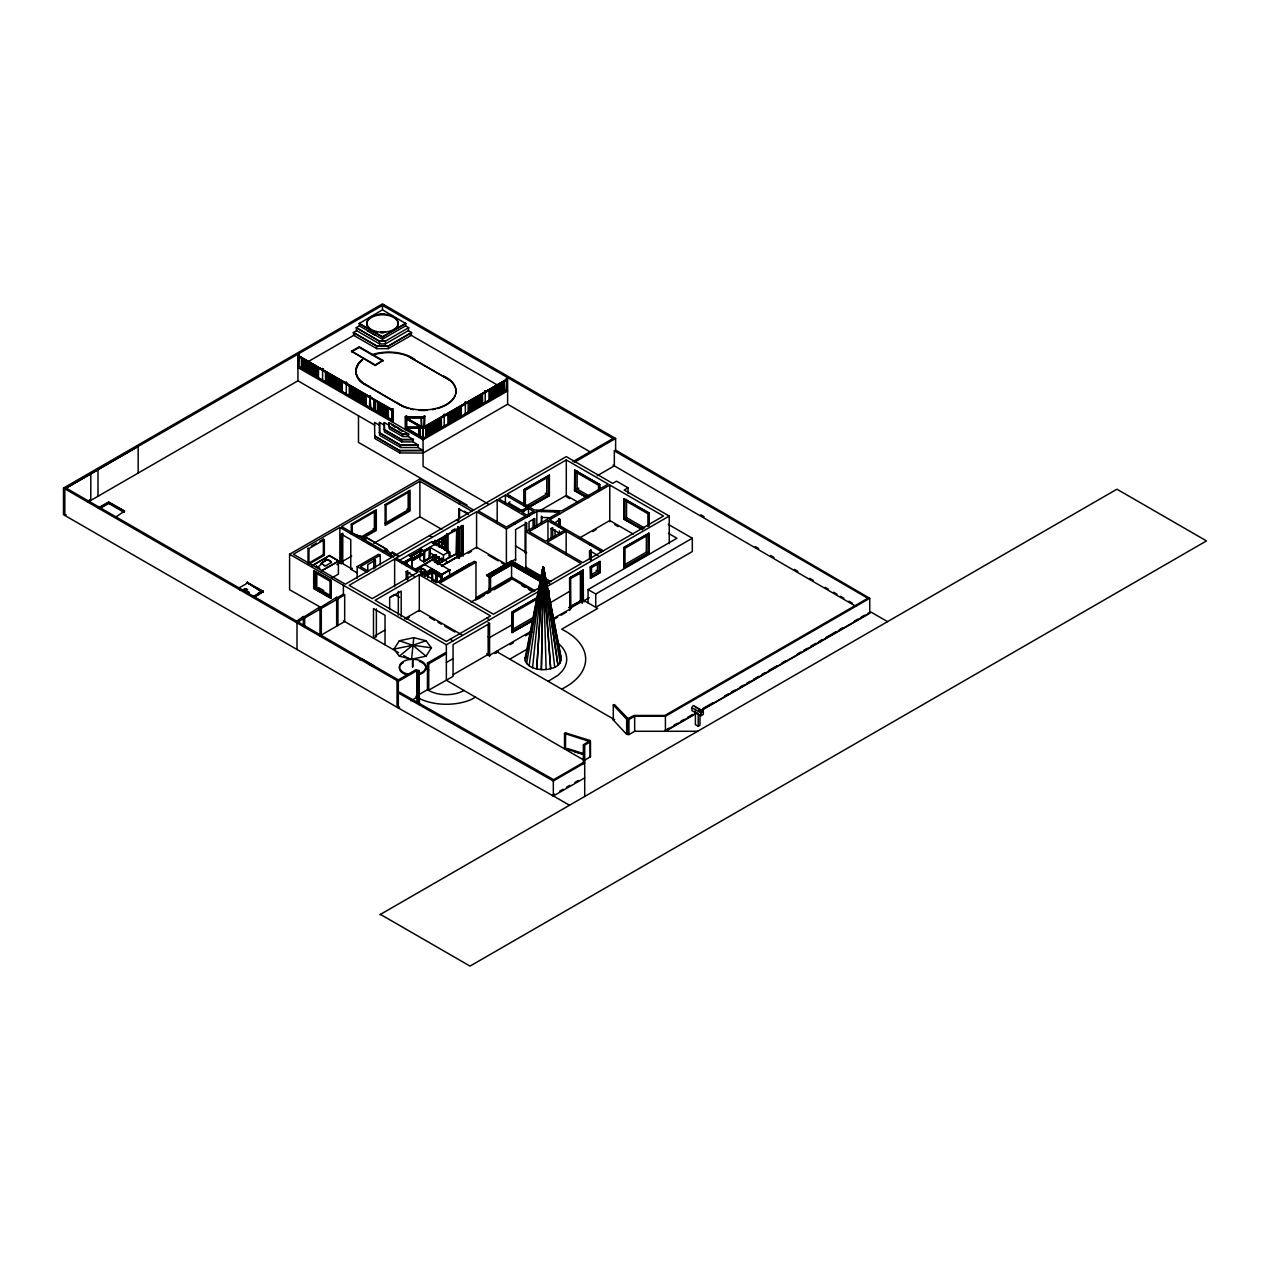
<?xml version="1.0" encoding="UTF-8"?>
<svg xmlns="http://www.w3.org/2000/svg" width="1270" height="1270" viewBox="0 0 1270 1270"><rect width="100%" height="100%" fill="white"/><g stroke="black" fill="none" stroke-linecap="round" stroke-linejoin="round"><path stroke-width="1.5" d="M392.097 424.466L395.446 427.403M389.207 422.815L389.207 428.752L402.653 436.515L408.416 436.515L408.416 433.895M419.386 704.548L419.021 670.528L417.195 670.449L417.576 702.707L417.195 670.449L415.893 669.734L398.32 679.879L66.103 488.077L138.16 446.421L138.16 473.059M699.945 710.835L699.945 709.898M701.707 710.914L701.865 711.93M702.024 712.025L701.865 711.01L702.675 711.47M700.58 710.644L697.865 708.708M554.704 667.322L543.147 567.071L541.369 669.623C549.005 670.052 562.038 667.385 561.197 657.511L543.465 567.15L561.324 660.241M542.877 574.85L543.147 567.071L539.686 586.661M543.084 570.96L543.227 567.071L544.592 576.802M691.959 707.961L691.991 707.581A1.762 1.016 -60 0 1 694.388 706.025L703.31 711.184L703.31 714.375L700.913 715.772L691.959 710.613L691.959 707.787L700.913 712.946L700.913 715.772M700.913 712.946L700.913 712.724A1.762 1.016 -60 0 1 703.31 711.184M546.116 669.544L543.306 567.388L550.656 668.75L543.02 567.341L536.75 668.988L541.369 669.623L543.496 567.261L560.229 662.908M529.114 665.797L543.02 567.341L536.75 668.988C531.495 667.782 524.589 664.448 525.129 658.098L542.957 567.182L525.256 660.844M411.575 659.273L413.798 637.651L426.037 640.763L431.403 647.811L426.037 656.161L411.575 659.273L399.351 656.161L393.97 649.113L399.351 640.763L413.798 637.651M542.385 574.945L543.084 567.087L541.195 580.771M542.449 574.929L543.147 567.071L541.242 580.755M541.48 511.556L541.591 510.222M541.48 523.367L541.591 516.144L541.528 522.716M555.038 511.985L555.165 510.651M532.559 667.687L543.084 567.372M411.845 556.133L413.607 554.974M417.37 552.799C412.845 556.339 421.322 550.053 418.195 552.498M419.465 551.974L420.926 550.656M396.335 555.577L392.684 553.021M324.501 565.769L321.326 562.928M331.438 562.181C331.47 563.658 330.93 560.165 328.216 559.911M538.369 594.471L539.067 590.534M526.621 663.464L542.989 567.309M244.126 589.121L246.142 590.502M245.554 592.264L247.031 591.264L249.349 592.487M416.703 569.595L416.211 569.024M420.989 573.754C432.975 571.548 418.068 564.213 415.734 571.056M412.909 645.255L431.403 647.811M412.496 666.861L412.528 658.955M412.067 558.879L412.147 557.816L403.082 563.039M424.64 551.609L429.879 547.799L423.751 551.101L424.64 551.609L423.958 561.578L429.673 558.038L429.673 547.688M424.402 574.77L427.657 572.103L427.466 574.119L424.196 575.675M427.657 577.691L427.657 571.881L428.546 572.389L432.356 569.404L432.435 579.818L434.197 580.834M427.371 573.056L428.546 574.739L432.117 571.881L435.943 574.627L436.42 582.438L436.42 571.992M321.119 563.642L326.422 559.991L321.453 563.054M525.129 658.098L526.225 655.431M368.681 386.223A32.972 19.034 0 0 1 362.585 359.521C353.965 364.95 353.965 377.841 362.601 383.222L402.971 406.527A32.956 19.018 0 0 0 408.464 408.511M356.076 369.157L358.299 364.363L362.601 359.537M414.957 558.705L412.94 558.371L412.21 559.625M413.766 559.546L415.147 557.165L416.687 558.054L415.211 557.054L413.21 560.07L411.972 559.34L421.64 553.26L421.64 555.101L411.543 560.927M415.861 556.736L414.433 559.102L415.925 556.641M421.719 554.99L420.243 554.149L418.243 557.149L416.528 556.292L415.099 558.784L416.639 556.228M411.972 559.34L413.925 559.641L415.258 557.212M413.052 558.308L412.48 560.483L413.814 558.054L415.369 558.816M412.21 560.451L413.766 557.895M412.94 560.038L414.496 557.466L416.084 558.403L417.973 555.466L419.576 556.387M415.147 558.689L416.528 556.292M415.814 558.371L417.37 555.815L418.973 556.736L420.291 554.307M416.639 557.895L418.084 555.403L419.687 556.323L421.719 553.514L420.243 555.815M417.37 557.482L418.814 554.974M418.862 555.133L417.528 557.562L415.814 556.704M418.084 557.054L419.529 554.561L421.132 555.482L420.862 553.799M419.529 556.228L420.973 553.736M420.973 555.403L421.561 554.26M439.341 546.656L439.341 542.861L436.229 544.862M441.754 544.608L442.325 541.147L438.769 542.877C440.42 532.686 435.642 552.815 441.754 544.608L442.325 548.037L436.547 544.878M441.754 548.037C439.547 541.814 452.199 540.369 438.912 546.402M442.325 541.147L441.754 538.147L441.754 544.941M439.071 559.927L442.325 558.705L442.055 561.642M410.67 556.832L411.909 556.117M244.507 588.74L244.269 589.915L246.19 590.391M247.634 589.725L244.808 588.756M246.316 591.709L246.142 592.55M418.767 569.166L415.068 569.722M425.593 571.087L420.465 573.786M584.152 754.586L564.531 748.475L564.531 733.457L565.531 732.869L590.153 740.537L583.343 744.776L583.343 763.746M428.546 572.389L427.657 573.992M455.009 572.818L450.739 575.278M317.976 567.182L321.596 563.88M323.263 562.023L326.311 559.038L331.232 561.88M257.873 593.63L258.477 593.185M399.351 656.161L412.528 645.319L426.037 640.763M301.45 357.997L301.371 367.633M302.625 368.459L302.625 358.775L302.911 368.522M305.514 360.315L305.546 370.014M306.578 361.045L306.657 370.808L306.848 361.029M307.911 361.759L308.007 371.554L308.15 361.902M310.753 363.236L310.642 372.872M303.943 369.157L304.244 359.426M311.817 373.809L311.896 363.998L312.055 373.761M313.325 364.919L313.325 374.396M314.468 375.126L314.5 365.442L314.627 375.142M315.928 366.427L315.801 376.063L315.928 366.284M309.15 372.158L309.451 362.553M317.262 376.777L317.103 367.014L317.103 376.618M318.262 377.428L318.405 367.697L318.405 377.571M326.612 372.539L326.834 382.381M329.438 374.063L329.279 383.683M331.74 375.444L331.93 385.35L332.026 375.539M325.596 381.619L325.517 371.729M333.28 376.333L333.2 386.08L333.248 376.349M336.963 378.365L337.153 388.16M338.376 379.127L338.201 388.858M340.995 390.477L340.725 380.746M334.296 386.683L334.439 376.825L334.566 386.794M342.043 391.255L342.122 381.317L342.281 391.112M335.851 387.541L335.677 377.65L335.772 387.366M339.423 389.636L339.741 379.905L339.709 389.636M349.266 385.477L349.266 395.319M350.329 386.239L350.631 395.97L350.599 386.223M354.251 388.429L354.298 398.288L354.346 388.429M355.584 398.828L355.727 389.287L355.489 399.018M356.743 390.017L356.981 399.605M359.537 391.493L359.569 401.098M352.869 397.399L353.06 387.715L353.171 397.399M360.664 392.398L360.585 401.955M363.125 393.748L363.141 403.304M363.315 393.89L363.379 403.431M364.633 395.034L364.712 404.114L364.585 395.018M357.997 400.367L358.14 390.715L358.315 400.415M361.839 402.574L361.982 392.874L362.109 402.558M365.665 404.844L365.665 395.24L365.871 404.94M374.301 409.607L374.11 399.939L374.301 409.702M377.92 411.797L378 402.161L378.142 411.829M379.159 402.923L379.19 412.528M375.285 410.353L375.396 400.685L375.555 410.464M384.254 405.908L384.572 415.576L384.445 406.051M385.54 406.654L385.683 416.417L385.572 406.765M386.842 416.989L386.842 407.368L387.112 417.005M380.413 413.306L380.397 403.733L380.73 413.353M388.287 408.083L388.398 417.751M381.683 414.036L381.841 404.384L381.952 414.163M383.159 414.925L383.08 405.32M421.402 417.751L421.592 427.498M422.91 428.006L406.019 418.624L422.592 428.196L423.212 427.371M424.529 427.307L424.878 415.957L423.974 415.957L423.974 427.45L406.765 427.45M426.101 436.181L425.958 426.529L425.831 436.308M427.085 425.831L427.276 435.594L427.387 425.926M428.403 434.689L428.561 425.053L428.609 434.848M431.228 433.229L431.133 423.561L431.228 433.324M432.514 432.483L432.356 422.831L432.276 432.451M433.499 422.132L433.642 431.705M434.832 421.529L435.07 431.006M436.245 430.419L436.213 420.608L436.054 430.276M437.34 429.53L437.642 419.91M440.198 428.053L440.055 418.386L440.198 428.149M441.484 427.403L441.293 417.655M418.846 435.499L418.989 425.831L418.909 435.451M448.231 413.623L448.373 423.386L448.326 413.766M449.532 413.004L449.834 422.561L449.802 412.988M451.088 421.767L450.786 412.147L450.945 421.91M452.342 411.528L452.342 421.005M453.628 410.781L453.644 420.291M454.93 419.64L454.787 409.877L454.692 419.687M420.132 436.229L420.275 426.768M457.39 408.591L457.264 418.036M458.47 407.718L458.787 417.37L458.772 407.813M460.026 416.703L459.899 406.924L459.788 416.56M461.312 406.352L461.264 415.988M469.662 411.036L469.519 401.383L469.392 411.02M470.837 400.828L470.71 410.258M473.504 408.829L473.361 399.161L473.504 408.924M474.678 398.415L474.631 408.226L474.789 398.558M475.774 397.732L475.805 407.321M477.345 406.702L477.202 396.938L477.25 406.559M478.441 406.003L478.488 396.192L478.631 405.86M479.615 405.13L479.901 395.51M482.473 403.638L482.33 393.986L482.473 403.749M429.72 433.927L429.625 424.402L429.943 433.975M490.791 389.318L490.649 398.986L490.601 389.366M491.808 388.604L492.109 398.145L491.982 388.429M438.626 428.784L438.944 419.227L438.88 428.911M493.22 397.51L493.173 387.699L493.363 397.351M495.697 386.223L495.729 396.018L495.919 386.366M494.617 387.128L494.617 396.605M498.189 384.778L498.459 394.51M500.745 393.017L500.936 383.254M501.015 383.429L501.063 392.97M502.031 382.572L502.333 392.176M503.349 381.81L503.507 391.589L503.317 381.921M504.603 381.079L504.619 390.684M452.263 420.973L452.136 411.543M456.152 409.162L456.105 418.767M468.09 411.782L468.281 402.114M470.646 410.305L470.884 400.653M481.187 404.384L480.997 394.716M489.22 399.574L489.363 389.906L489.522 399.574M494.379 396.732L494.49 386.953M496.903 395.145L497.221 385.572M499.539 384.175L499.618 393.811L499.761 384.048M239.951 589.978L241.967 589.677M247.348 589.55L246.062 588.836M414.671 569.579L432.26 559.594L449.596 570.024M406.575 675.037L406.765 674.957M418.798 682.085L418.925 681.99M410.861 556.228L412.29 556.625M326.422 560.197L328.216 560.118M326.041 565.706L330.978 562.626M258.334 593.455L259.477 592.852M441.642 580.596L441.674 574.469L449.596 569.833M475.52 697.087L471.726 699.294A41.608 24.019 0 0 1 421.068 699.325L415.925 696.341L419.021 697.167L419.322 704.802M584.708 777.875L553.323 796.004L398.32 707.977L63.5 514.683L63.5 488.061L382.476 303.895L615.617 438.483L615.617 450.088L869.744 598.297L869.744 613.315L701.992 710.168M64.786 488.791L383.762 304.625M66.056 488.061L96.123 470.725M298.577 354.552L298.577 367.935L299.212 354.917M298.736 356.68L369.506 397.542L298.736 355.949L369.824 396.621M382.476 309.816L405.781 323.533L382.476 336.994L359.188 323.533L382.476 309.816L382.476 305.372L613.045 438.483L572.961 461.629M356.298 327.692L359.426 325.898L382.476 339.201L405.543 325.898L408.67 327.692L408.416 330.613L385.366 343.916L379.603 343.916L356.537 330.613L356.298 327.692L379.603 341.154L379.603 343.916M356.537 327.835L379.365 341.297L385.604 341.011L379.603 341.154M408.416 330.613L411.543 332.692L388.493 346.012L376.476 346.012L353.425 332.692L356.537 330.613M353.425 332.692L353.663 335.328L376.714 348.631L388.239 348.631L411.305 335.328L411.543 332.692M298.736 366.3L369.824 407.718L299.053 366.855L297.926 367.506L423.069 439.753L507.619 390.938M307.134 362.252L355.076 334.566M66.103 514.699L64.818 515.445L64.818 488.823M87.519 502.317L297.926 380.809L297.926 354.187M351.552 351.219L359.235 346.773L382.937 360.458L375.253 365.538L351.552 351.219L375.253 364.903L382.937 360.458M322.596 381L322.596 368.427M351.552 351.869L359.235 347.424L382.937 361.109M323.231 368.792L321.945 368.792M405.781 323.263L382.476 336.709L382.476 339.201M376.714 348.631L376.476 345.726L388.493 346.012L411.543 332.407M385.366 343.916L385.366 341.154L408.67 327.692M98.885 507.587L108.68 501.936L124.523 511.08L115.507 517.223M98.441 508.413L108.68 502.491L124.523 511.08M100.505 507.571L108.68 502.856L124.523 512.016M100.139 508.349L108.68 503.412L108.68 501.936M346.297 394.684L346.297 382.111M346.932 382.476L345.646 382.476M370.157 408.273L370.475 407.353L369.348 408.734L369.999 395.795L370.634 408.734L369.999 395.795M370.634 396.161L369.506 396.811L298.736 355.949M370.157 397.177L392.255 409.559L391.922 410.496L370.157 397.177L391.922 409.75L393.049 409.099L391.763 409.099L391.763 421.672L393.049 421.672L393.049 409.099M370.157 397.923L392.255 410.305M369.999 408.368L392.255 420.656L370.157 407.527M393.049 421.672L392.414 408.734M422.91 437.626L406.337 428.053L422.91 438.356L406.337 428.8L405.225 429.435L405.225 416.862L406.765 416.481M408.67 434.324L402.415 434.324L408.67 434.038L388.969 422.672L389.207 426.418M389.207 425.418L384.159 422.513L384.397 429.577M406.765 429.133L406.765 415.957L405.86 415.957L405.86 429.816L406.495 416.862L405.225 416.862M384.397 425.259L379.365 422.339L379.603 432.752M374.793 436.15L399.542 450.707L422.831 450.564M402.653 436.515L402.653 434.181L388.969 426.545M423.72 439.372L422.434 439.372L423.069 426.434L423.069 439.071M444.214 414.226L444.214 426.799M465.344 402.034L465.344 414.607M485.203 390.573L485.203 403.146M406.495 436.515L407.464 435.959L413.464 439.706L401.463 439.706L384.159 429.72M422.592 428.196L423.72 426.799M444.849 414.607L443.579 414.607M465.995 402.399L464.709 402.399M485.854 390.938L484.568 390.938M507.619 378.365L506.349 378.365L507.619 378.365L507.619 404.241L423.069 453.057L399.78 452.93L374.793 438.499L374.555 422.418L379.603 425.323M379.365 432.88L400.494 445.087L418.274 445.087L413.226 441.897L401.701 441.897L401.463 439.42L413.464 439.42M506.825 380.111L423.561 428.196L506.825 379.381L422.958 427.387M506.825 379.381L423.561 427.45L422.434 426.799M400.494 445.087L379.365 432.61M399.78 452.93L399.542 450.437L423.069 450.437L418.036 447.516L400.733 447.516L379.603 435.308L379.603 422.481M506.825 389.731L423.228 438.356L506.984 390.573M406.765 429.054L405.86 429.133L422.91 438.356M320.643 607.298L289.592 589.74L289.592 554.244L419.894 479.012L473.694 510.095M339.868 527.431L293.433 554.244L345.313 584.2L391.747 557.387L339.868 527.431L339.868 562.928L336.883 564.658M471.773 511.207L419.894 481.219L341.471 526.51L393.351 556.45L566.293 456.613L612.696 483.394L616.537 481.171L628.031 487.807L628.031 493.363M247.047 582.374L262.398 592.169L247.047 582.374L263.366 591.248L255.206 596.884M341.154 528.193L342.757 527.24M238.506 588.232L247.523 583.025L263.366 592.169M311.42 546.068L316.548 543.115M319.961 541.147L323.374 539.163L324.326 539.718L324.326 555.26L308.959 564.134L308.007 563.578L308.007 548.037L308.959 548.592L324.326 539.718M351.282 533.575L351.282 524.161L376.301 509.73L376.301 530.431L362.95 538.131M385.112 504.634L410.083 490.22L410.083 510.921L385.112 525.351L385.112 504.634L386.064 505.19L409.131 491.887L409.131 510.365L386.064 523.684L385.112 523.129L408.162 509.81L408.162 491.331M351.282 524.161L352.234 524.716L375.333 511.381L375.333 529.876L362.14 537.496M308.007 563.578L323.374 554.704L324.326 555.26M253.857 596.17L262.398 591.248M253.571 596.9L263.366 591.248M253.857 597.091L262.398 592.169M361.172 536.94L374.38 529.32L374.38 510.826M311.515 565.96L329.597 555.514L338.884 561.007L322.008 570.738M312.293 565.721L329.597 555.514M363.252 540.464L367.094 537.972L386.778 549.338L393.589 557.435M363.252 540.179L367.332 538.099L386.54 549.196L382.699 551.418M313.69 570.643L331.216 580.501L330.978 598.376L313.69 588.391L313.69 570.643L330.978 580.628L330.978 598.376M321.5 570.754L338.884 560.911M351.695 556.101L341.471 562.007L342.757 562.737L342.757 533.162M373.856 543.306L419.894 516.731L441.801 529.368M339.868 562.928L341.154 563.674L342.757 562.737M458.645 503.618L460.565 502.491M313.69 588.391L331.216 598.249M331.216 580.501L330.025 581.184L314.642 572.31L314.642 587.851L316.801 586.597L316.801 573.008M331.645 578.04L338.391 574.135L338.391 561.007L329.422 555.831M341.154 563.674L341.154 534.083L350.758 539.623L350.758 569.214L352.361 568.293M357.156 578.231L357.156 566.626L378.619 554.244L380.222 555.165L380.222 564.864M382.937 551.561L386.778 549.338L386.778 552.386M382.937 551.831L386.778 549.608M458.645 520.144L459.28 508.413L459.28 518.446M380.222 555.165L360.362 566.626L368.602 571.389M375.412 567.88L375.412 560.197L367.776 564.61L367.776 570.373M389.017 554.069L392.303 552.164L398.716 555.863M389.049 554.323L392.303 552.434L397.415 555.387M476.536 511.762L349.155 585.327L372.221 598.614L417.687 572.357L394.637 559.038L394.637 586.661M497.189 499.824L478.187 510.81L506.397 527.098L525.415 516.128L497.189 499.824L497.189 523.494M505.397 495.094L498.792 498.904L520.287 511.318L526.907 507.508L505.397 495.094L505.397 502.983M566.293 459.93L507 494.173L534.432 510L561.832 510.858L608.171 484.108L566.293 459.93L566.293 495.443L539.194 511.08M314.642 587.851L330.025 596.725L331.216 596.027L315.849 587.153L315.849 571.611M508.46 496.887L510.064 495.935M399.256 560.435L431.975 541.544L449.596 551.863L449.596 556.673L449.389 551.974L432.022 541.941L432.705 542.655M451.58 530.797L454.866 528.892M296.624 621.173L303.355 616.553L304.641 617.283L304.641 627.539M303.355 617.283L320.008 606.933L321.294 607.679L321.294 635.048M320.008 607.679L336.661 597.313L337.947 598.059L337.947 625.427M318.722 608.409L320.008 609.155L304.641 618.03L302.72 617.283L303.99 616.918M335.375 598.805L336.661 599.535L321.294 608.409L320.008 607.298M320.008 606.933L320.008 635.778L344.678 621.538L344.678 594.916L337.947 598.805L336.026 598.059L337.312 597.694M336.661 598.059L343.392 594.169L344.678 594.916M524.161 504.349L524.161 489.553L549.386 475.266L549.386 495.617L529.399 507.159M524.161 489.553L549.386 475.266M303.99 617.283L302.72 617.283M320.643 607.679L319.373 607.679M337.312 598.059L336.026 598.059M409.908 556.292L421.592 549.529L421.799 551.132L421.799 549.656L410.258 556.308M432.387 543.163L463.121 525.415L463.121 556.181M304.641 617.283L302.07 617.283M321.294 607.679L318.722 607.679M337.947 598.059L335.375 598.059M445.198 536.702L436.229 541.496L445.198 536.702L445.198 550.497M458.168 527.352L459.613 528.193L462.804 526.336L462.804 554.45L459.613 556.292L458.168 555.466L461.359 553.609L461.359 525.51M296.624 622.649L303.355 618.776L302.07 618.03M447.437 534.654L456.724 530.034L456.724 553.704L447.437 558.324M574.437 462.264L615.617 438.483M411.972 556.577C414.02 554.006 416.433 553.99 413.591 554.911M421.799 551.132L420.926 550.513M401.59 563.531L412.178 557.419L412.178 568.515M419.878 548.545L423.72 550.767L435.832 543.766M435.388 544.211L436.753 544.767M403.273 563.166L412.353 557.927M429.879 547.799L423.958 551.228L423.958 561.578M444.881 539.512L436.372 544.592M510.064 501.856L508.46 502.777L523.843 511.651M413.814 559.705L411.861 558.752L406.908 561.626L406.908 565.325M429.593 548.751L424.434 551.497L424.64 560.864M436.086 544.767L444.738 539.433M406.241 564.896L406.225 561.229L407.099 561.737L421.799 553.355L421.799 555.196L411.909 560.895M442.325 541.496L444.738 539.782M406.162 565.721L407.765 564.785M438.912 546.751L444.738 543.227M586.153 497.316L574.5 490.585L574.739 470.106L599.726 484.537L599.726 490.077M442.325 538.147L442.023 548.211L445.008 546.481L441.897 548.132L441.897 538.226M442.198 548.291L444.881 546.751M442.325 548.386L444.738 546.672M855.837 606.33L614.331 465.852L614.331 450.834L615.617 450.088M424.434 560.737L429.403 557.879L429.403 548.64M406.162 579.501L406.162 571.611L407.765 570.69L407.765 580.549M419.878 555.942L419.878 559.641L423.72 561.848L434.34 555.72M523.843 505.762L525.447 504.809M406.495 574.484L409.908 572.5M415.988 568.992L416.115 569.928L432.387 559.816L432.387 556.006M525.32 506.444L546.735 494.094L546.735 477.774M438.912 556.736L436.372 558.371M436.372 558.705L439.341 556.99M436.229 558.625L439.214 556.911L439.341 563.531M415.766 571.278L421.116 568.341L425.64 570.897M429.403 557.879L429.879 547.195L443.484 555.053L449.437 551.625L449.437 557.181M527.002 507.413L548.418 495.062L548.418 476.933L525.351 490.252L525.351 506.555M529.161 507.016L549.386 495.617M436.086 561.642L439.341 560.435M528.495 508.429L521.891 512.239L527.018 515.207L533.622 511.381L528.495 508.429L528.495 514.35M442.198 558.625L436.229 562.07L442.055 558.197L442.023 561.975L441.754 558.371M419.291 574.754L375.094 600.281L446.357 641.413L490.553 615.902L419.291 574.754L419.291 611.442M437.34 564.15L456.724 553.704M438.912 563.626L444.881 560.181M437.991 564.531L444.548 559.991M422.942 574.135L432.149 568.817L432.149 580.104L436.42 582.438M422.307 574.739L432.149 568.96M422.354 575.024L432.149 569.246M424.196 574.659L427.18 572.929M431.848 570.468L428.339 572.262L428.546 573.405M432.165 569.531L435.943 572.262L436.42 574.119M597.36 475.663L614.331 465.852L613.045 465.122M428.339 573.278L431.848 571.484M441.373 565.896L457.851 556.387M424.751 575.913L432.641 571.373L435.943 573.278M441.69 566.007L458.168 556.498L458.168 526.986M424.878 576.072L432.356 571.77M476.583 548.418L476.583 511.731L506.397 528.955L536.829 511.381L559.689 512.096L525.859 531.638L525.859 568.309M428.339 574.627L431.848 572.833M389.572 597.471L394.637 594.55L399.574 597.392M574.5 490.585L586.391 497.173M598.519 490.664L598.519 485.219L575.453 471.916L575.453 490.029L578.818 488.093M432.435 572.833L432.435 579.818M468.17 553.275L471.535 551.323M432.435 570.468L436.785 571.96L436.785 582.406M436.578 572.087L441.166 575.278L441.849 577.009L432.356 571.532M437.07 572.913L435.753 574.739L435.753 581.723M436.785 574.326L436.864 575.389L441.166 577.644L440.976 581.247M526.685 531.05L526.685 523.161L515.62 529.558L515.62 560.737M436.864 575.389L437.07 582.247M441.674 574.548L449.834 569.833M450.072 569.881L440.976 575.405L436.864 573.024M574.5 470.249L599.726 484.537M440.976 576.421L437.07 573.929M440.976 577.755L441.849 577.247L431.641 571.373L431.641 570.357M437.515 582.216L470.09 563.42M447.421 576.961L451.215 574.453M457.406 571.198L467.217 565.769M467.011 565.658L470.059 563.801M475.98 600.139L475.98 562.229L439.674 583.2L493.427 614.236L539.004 587.931M601.678 551.736L547.957 520.732L529.066 531.638L545.671 541.226L564.578 530.32M566.166 554.911L566.166 531.257L547.275 542.147L582.787 562.658L663.496 516.049L609.775 485.045L549.561 519.795L603.282 550.815M551.132 522.589L552.736 521.637M553.815 523.256L560.229 519.557L560.229 525.478M551.132 538.337L551.132 528.479L552.736 527.558L552.736 537.416M628.031 487.807L624.173 490.029L669.258 516.049L669.258 543.671M384.81 630.174L375.094 635.778L376.38 636.524L376.38 608.901M404.495 618.808L419.291 610.267L461.708 634.746M561.388 528.495L562.991 527.558M406.13 619.046L409.416 617.141M376.38 636.524L373.491 638.191L373.491 608.6L385.016 615.251L385.016 644.842M542.258 578.612L511.572 560.895L486.632 575.294L489.823 577.421L511.572 564.864L540.718 581.692M486.632 575.564L511.572 561.165L542.258 578.898M456.406 555.561L459.28 557.212L476.583 547.243L506.397 564.452L515.62 559.133M540.718 581.422L511.572 564.594L489.823 577.136L486.632 575.294L511.572 561.816L541.687 579.295M489.109 590.09L489.109 574.786L511.572 561.911M541.687 579.58L511.572 562.181L489.109 575.151L490.553 575.993L511.572 563.848L541.861 581.342M642.223 529.685L623.903 519.112L623.903 498.761L649.113 513.048L649.113 526.002M642.985 529.019L624.856 518.557L624.856 500.428L626.539 499.459L626.539 517.588L644.652 528.034M359.791 659.908L361.712 658.797L374.253 666.004M475.98 597.741L511.572 577.183L535.13 590.788M579.025 538.289L609.775 520.541L633.27 534.114M471.027 602.075L511.572 578.644L533.876 591.55M592.693 531.574L596.106 529.606M477.599 599.202L484.076 595.471M487.315 593.598L490.553 591.725L490.553 575.612L511.572 563.483L541.861 580.977L511.572 563.578L511.572 579.596M493.792 589.867L509.953 580.533M623.903 519.112L642.461 529.542M624.856 518.557L626.539 517.588M589.534 544.751L591.137 543.798M623.903 498.761L649.113 513.048M545.751 584.041L581.184 563.578L525.859 531.638M289.592 554.244L446.357 644.747L539.21 591.137M546.052 587.184L669.258 516.049M489.585 656.463L489.585 623.491L453.072 644.557L453.072 676.37L428.498 690.293M569.817 610.425L569.579 577.945L583.184 570.087L583.422 601.393L580.39 600.837L580.39 572.754M583.422 570.23L569.579 577.945M532.511 620.919L512 632.476L512 612.14L537.337 597.519M590.312 566.928L600.154 561.515L600.154 572.611L590.55 578.167L590.312 566.928L600.154 561.515M623.776 547.608L649.002 533.321L649.002 553.656L624.014 568.087L623.776 547.608L649.002 533.321M512 612.14L537.575 597.646M582.39 603.171L582.39 572.04L570.611 578.548M538.369 598.297L513.207 612.823L513.207 630.952L533.336 619.331M427.45 663.051L445.072 652.891L446.357 653.621L428.736 663.797L427.45 663.051L427.45 689.689L419.211 694.436M63.5 488.061L398.32 681.355L417.195 670.449L417.417 702.739M591.375 574.643L597.519 571.087L597.519 563.991M599.202 572.056L591.518 576.501L591.518 567.626L599.202 563.181L599.202 572.056L596.074 570.262M590.312 578.025L600.154 572.611M446.357 662.495L453.072 658.622M569.579 591.36L549.402 603.282L549.164 590.693L549.164 597.805M513.207 629.015L533.336 617.395M624.951 564.499L646.351 552.132L648.033 553.101L648.033 534.987L624.983 548.291L624.983 566.42L648.033 553.101M512 632.476L532.273 620.776M623.776 567.944L649.002 553.656M588.042 602.885L588.042 589.566L676.942 538.242L668.512 533.368M568.849 607.441L577.088 602.694M453.295 674.576L488.156 654.463M569.182 607.679L580.739 601.043M552.545 618.95L570.849 608.647L569.5 607.854L580.39 600.789M569.516 607.854L581.025 601.202M570.151 608.219L581.66 601.567L581.66 602.758L581.025 571.246L582.39 572.04M410.781 700.786L417.179 697.087M532.098 630.745L489.585 655.288L486.712 653.621M583.184 570.087L583.184 601.25L589.312 597.71M595.741 594.011L692.309 538.242L692.309 551.561L595.741 607.314L595.741 594.011L588.042 589.566M494.697 653.526L498.094 651.558M510.016 644.668L513.413 642.715M525.336 635.825L532.13 631.904M554.26 619.125L557.657 617.172M561.07 615.204L566.166 612.251M509.762 659.178L528.145 648.557M565.531 747.903L564.531 748.475L565.531 748.014L565.531 732.869M869.744 598.297L665.417 716.264L634.667 716.264L628.952 719.55L614.489 704.612L613.299 704.977L626.666 719.233L634.111 715.47L664.845 715.47L867.823 598.281L614.331 450.834M584.708 760.127L590.471 756.793L590.471 741.775L584.708 745.109L584.708 796.481M583.343 759.809L446.357 680.244L446.357 644.747M496.316 652.859L496.316 651.399L614.489 719.63L613.299 720.011L626.666 734.377L628.952 734.584L634.667 731.282L697.627 731.282M583.343 762.524L553.641 779.685L399.59 692.229L398.32 692.96L553.323 780.971L584.708 762.857M554.641 794.131L552.434 795.401L569.5 805.259M559.705 791.194L563.086 789.257M566.468 787.305L569.849 785.352M574.913 782.431L578.279 780.478M668.893 728.17L664.845 730.504L665.417 731.282L696.912 713.089M673.973 725.233L677.354 723.281M680.736 721.328L684.117 719.376M687.499 717.423L692.579 714.486M702.723 708.628L712.867 702.77M724.71 695.944L728.091 693.991M731.472 692.039L734.854 690.086M739.934 687.149L743.315 685.197M746.697 683.244L750.078 681.292M758.507 676.418L753.459 679.339L754.428 679.894M761.873 674.481L765.239 672.544M768.604 670.592L777.002 665.75M782.05 662.829L785.416 660.892M797.195 654.098L800.56 652.145M803.91 650.208L807.275 648.271M810.641 646.319L815.689 643.414M819.055 641.477L822.42 639.524M825.786 637.588L835.866 631.761M839.232 629.825L842.597 627.872M854.377 621.078L857.742 619.141M861.092 617.188L864.457 615.251M664.67 731.282L696.547 712.883M701.627 709.946L871.061 612.124L887.539 621.633M695.389 709.295L695.389 724.662L698.23 726.313L699.992 725.297L699.992 714.74M379.936 914.686L1116.933 489.204L1206.5 540.909L470.043 966.105L380.46 914.4M548.195 681.355L558.165 675.164L561.832 671.481A49.149 28.369 0 0 0 561.832 646.859L558.165 643.176M258.508 593.328L259.715 592.757L258.715 593.058M326.533 560.118L328.073 560.054M258.953 592.963L260.62 592.233L259.318 592.788M305.356 369.872L305.276 360.315M330.676 374.856L330.597 384.604L330.517 374.698M471.995 399.907L472.25 409.607M461.185 406.178L461.01 415.893M244.665 589.645L246.047 590.359M420.799 568.135L420.799 571.373L424.148 572.945M418.005 569.119L419.084 568.801M614.489 719.757L613.299 720.122L613.299 704.977M327.914 373.412L328.2 383.032M421.211 417.608L421.561 427.307M241.729 589.899L240.49 589.534M393.97 649.113L412.909 645.223M327.993 373.253L327.866 383.032M388.239 408.273L388.128 417.862M420.275 436.388L420.195 426.752M245.285 588.915L246.269 588.931M315.96 566.42L317.103 566.483M417.576 679.879L419.386 679.831M380.016 314.166L384.127 314.103M380.841 332.137L384.937 332.073M423.974 416.481L424.878 416.481M406.765 416.83L423.974 416.83M406.765 417.1L423.974 417.1M406.765 417.576L423.974 417.576M406.765 417.83L423.974 417.83M406.765 427.196L423.974 427.196M406.765 427.926L423.974 428.196M418.274 444.817L400.494 444.817L400.733 447.516M419.084 569.055L418.179 568.801M867.823 613.315L869.378 613.092M541.48 517.446L551.164 517.747M316.151 566.404L316.992 566.611M303.974 359.553L303.927 369.205M329.47 373.952L329.359 383.683M472.027 400.098L471.9 409.607M248.968 592.661L247.745 591.709L248.92 592.661M246.285 588.756L244.57 589.645M353.076 534.035L367.094 538.242L353.076 534.321M574.5 751.697L581.708 753.872M564.531 733.457L590.471 741.775M567.436 748.49L582.581 753.316M399.351 640.763L412.845 645.319L426.037 656.161M247.745 591.836L246.015 592.264L247.396 593.296M242.268 589.804L243.062 590.804L241.729 589.756M418.798 674.291L418.925 674.402M392.097 425.148L398.526 428.18M316.151 566.134L319.897 568.277M405.781 323.533L405.543 325.898M409.765 334.486L498.634 385.747M506.349 390.938L506.984 378.73M507.619 404.241L590.852 452.295M382.714 336.852L359.188 323.533M367.49 330.835L375.428 335.407M372.269 355.171A32.956 19.018 0 0 1 408.797 356.552L449.183 379.873A32.956 19.018 0 0 1 455.708 393.938M353.425 332.407L376.714 345.869M668.306 524.383L692.309 538.242M624.856 500.428L647.922 513.747L647.922 526.431M588.677 495.713L577.136 489.061L577.136 470.932M575.453 490.029L588.629 497.634M566.293 495.443L578.025 502.206M566.293 496.618L569.643 498.554M614.807 524.621L618.157 526.558M356.076 373.602L358.299 378.397L362.601 382.699L402.971 406.527M545.29 493.252L548.418 495.062M422.91 427.276L406.019 417.878L422.592 427.45M558.625 512.715L560.229 513.667M370.475 407.353L392.255 419.925M370.475 408.083L392.255 420.656M560.229 519.557L558.625 518.636L558.625 526.526M398.812 429.339L402.177 431.292M405.543 433.229L408.416 434.896M549.021 518.255L550.624 519.208M388.969 426.275L402.653 434.181M533.209 511.635L534.813 512.572M384.159 429.435L401.701 439.563M297.926 380.809L374.793 425.196M401.701 441.897L384.397 431.911L384.397 422.64M551.132 528.479L561.388 534.4M598.075 555.577L589.534 550.64L589.534 558.53M525.082 516.318L526.685 517.271M525.082 522.24L526.685 523.161M374.555 436.007L399.78 450.564M488.283 504.015L423.069 466.376L423.069 426.434M514.017 522.716L515.62 523.653M467.011 505.047L358.489 442.404L358.489 415.782M464.233 511.254L467.519 513.159M458.645 508.778L468.519 514.477M515.461 545.878L526.685 552.736M456.406 520.049L459.28 521.748M525.859 567.134L540.941 575.85M545.973 578.755L551.005 581.66M529.209 570.246L532.559 572.183M535.924 574.119L539.274 576.056M545.671 580.581L549.084 582.549M545.671 580.866L549.084 582.835M456.724 530.034L456.089 553.339M545.036 581.136L550.053 584.041M545.036 581.501L548.37 583.438M488.172 555.117L498.126 560.848M501.428 562.769L504.746 564.674M406.956 509.127L409.131 510.365M521.668 585.422L525.034 587.375M528.399 589.312L531.765 591.248M459.93 552.783L462.804 554.45M475.98 562.229L474.377 561.308L438.071 582.279L396.24 558.117M429.498 535.591L432.387 537.274M435.912 541.877L434.467 541.036L434.467 544.782M458.168 556.498L446.627 563.166L445.992 559.165M489.109 574.786L490.553 575.707L489.823 577.421M434.467 543.623L435.102 540.306L436.229 540.941L436.372 544.941M449.12 552.132L442.928 548.005M457.851 557.562L459.28 558.403L459.28 527.637M429.879 552.752L443.484 560.61L443.484 555.053M695.309 707.215L696.42 707.866M489.109 588.486L490.553 589.391M457.597 571.325L456.565 571.913M695.389 712.343L698.23 713.994L698.23 726.313M421.799 555.196L419.878 554.085L419.878 550.386M373.174 528.622L375.333 529.876M418.687 555.038L420.402 555.911M417.258 555.879L418.862 556.8M414.369 557.546L415.973 558.467M408.337 555.196L412.178 557.419M424.45 564.388L441.912 574.469M432.149 569.055L441.849 574.897M441.642 575.008L431.927 569.404L431.927 579.866M446.072 577.977L439.896 580.993M431.927 571.77L441.642 577.358M392.303 552.799L397.589 555.863M406.035 561.34L405.765 562.277M439.896 581.216L439.214 581.946M427.466 574.342L427.18 575.294M512.255 624.729L489.585 637.54L488.156 636.699M368.284 543.1L379.492 549.577M431.848 579.818L431.641 572.722M406.162 571.611L414.163 576.247M486.712 618.125L489.585 619.808M488.156 622.649L489.585 623.491M373.809 559.276L375.412 560.197M357.156 566.626L367.014 572.31M351.552 568.754L341.947 563.213L341.947 533.622M350.758 569.214L357.315 573.008M429.466 617.315L434.562 620.252M437.959 622.221L441.341 624.173M444.738 626.142L454.914 632.015M450.199 639.207L453.072 640.89M318.516 587.581L323.644 590.534M590.471 756.793L589.518 756.364M343.392 620.808L398.558 652.653M403.638 655.59L410.416 659.495M425.402 668.163L428.704 670.052M108.68 503.412L124.047 512.286L124.047 511.365M427.45 689.689L428.736 690.42L428.736 663.797M89.503 499.666L90.789 500.412L90.821 473.789M247.269 593.598L245.761 592.677M368.363 663.781L372.983 666.528M700.77 514.779L704.167 516.763M755.269 546.56L758.666 548.545M770.588 555.498L774.001 557.482M794.433 569.404L797.846 571.389M809.768 578.342L813.165 580.327M825.087 587.28L828.5 589.264M833.612 592.249L837.009 594.233M840.422 596.217L843.836 598.202M848.931 601.186L852.345 603.171M480.917 394.891L480.87 404.431M559.832 654.875L561.197 657.511M421.545 551.005L419.37 551.783M544.639 576.818L543.433 567.118L556.197 635.381M556.927 639.286L558.736 649.033M543.465 567.15L547.227 590.407M547.878 594.312L548.481 598.17M412.163 556.689L412.083 555.022M543.608 570.992L543.369 567.087L543.322 570.944M398.002 321.707L398.113 324.072A15.684 9.049 0 0 1 373.269 330.454A15.684 9.049 0 0 1 376.095 314.849A15.684 9.049 0 0 1 398.081 324.072M366.855 322.183L366.966 324.548M700.103 710.009L700.103 710.914M699.31 709.533L699.31 710.454L699.151 709.438M665.417 716.264L665.417 731.393M648.875 513.191L648.875 524.288M648.764 533.178L648.764 553.529M646.351 535.829L646.351 552.132M634.667 716.264L634.667 731.282M628.952 719.55L628.952 734.584M627.999 718.995L627.999 734.139M626.666 719.233L626.666 734.377M624.141 498.634L624.141 518.97M624.014 547.751L624.014 568.087M609.775 485.045L609.775 521.716M599.916 561.388L599.916 572.468M599.488 484.664L599.488 490.22M591.137 549.719L591.137 559.578M590.55 567.071L590.55 578.167M590.328 550.18L590.328 560.038M590.153 740.537L590.153 755.666M584.2 601.837L584.2 600.662L597.662 608.425L561.642 629.221A68.024 39.275 0 0 1 561.642 689.118M582.152 570.69L582.152 571.897M580.707 601.012L580.739 602.218M574.739 470.106L574.739 490.442M570.611 577.358L570.849 608.647M559.435 519.097L559.435 526.986M559.435 530.923L559.435 534.876M555.038 529.701L555.101 536.94M553.323 780.971L553.323 796.004M549.132 475.139L549.132 495.475M548.434 592.487L548.434 597.932M547.957 520.732L547.957 542.417M536.829 511.381L536.829 527.161M534.813 528.336L534.813 518.477L529.034 521.795L529.034 529.685M533.622 519.271L533.622 527.161M533.209 519.525L533.209 527.415M525.082 524.208L525.082 552.99M524.399 489.696L524.399 504.492M512.255 612.267L512.255 632.619M511.572 560.895L511.572 562.181M506.397 528.955L506.397 564.452M502.348 382.619L502.348 392.224M498.173 384.826L498.173 394.446M488.156 624.411L488.156 655.637M479.933 395.557L479.933 405.178M475.742 397.78L475.742 407.384M459.518 509.048L459.518 518.398M459.613 528.193L459.613 556.292M457.851 526.828L457.851 557.99M457.517 408.495L457.517 418.116M455.898 409.242L455.898 418.862M453.326 410.718L453.326 420.338M449.596 569.754L449.596 574.913M449.183 379.873L408.797 356.552M448.072 535.035L448.072 552.783M446.627 533.638L446.627 551.64M444.881 536.511L444.881 549.846M444.548 536.321L444.548 550.132M441.897 558.451L441.897 561.896M441.912 574.183L441.849 580.485M439.214 539.782L439.214 546.576M439.055 563.705L439.071 556.832L438.769 563.547M437.658 419.957L437.658 429.577M436.547 541.687L436.547 545.64M436.547 555.498L436.547 563.388M436.626 571.881L436.578 582.533M436.229 554.752L436.229 562.642M435.912 554.99L435.912 562.483M435.753 572.389L435.753 573.405M435.102 421.45L435.102 431.054M435.102 555.101L435.102 562.483M434.467 554.72L434.467 562.118M433.467 422.18L433.467 431.8M432.705 554.958L432.705 560.578M432.641 570.357L432.641 571.373M427.863 571.992L427.863 577.58M423.72 550.767L423.72 561.848M422.831 450.294L422.831 452.93M421.434 568.135L421.434 571.373M419.894 481.219L419.894 516.731M419.021 670.528L419.021 697.167M418.036 444.675L418.036 447.516M414.877 360.061L414.877 359.521A32.972 19.034 0 0 0 372.253 354.632M413.226 439.293L413.226 441.897M412.845 658.971L412.845 667.02M411.861 558.752L412.067 568.119M407.099 561.737L407.099 565.436M406.416 561.34L406.416 564.801M401.193 616.76L401.193 591.121L389.668 597.789L389.668 609.616M398.32 591.439L398.32 615.109M398.32 681.355L398.32 707.977L399.59 707.247L397.034 707.247L397.034 680.625M392.303 552.434L392.303 553.244M388.239 345.583L388.239 348.631M386.064 505.19L386.064 523.684M383.286 405.225L383.286 414.83M379.111 403.003L379.111 412.607M373.809 561.197L373.809 568.881M360.87 392.303L360.87 401.891M359.426 323.405L359.426 325.898M359.251 391.557L359.251 401.145M356.695 390.08L356.695 399.669M352.234 524.716L352.234 533.971M343.392 585.295L343.392 594.169M341.011 380.667L341.011 390.43M338.455 379.222L338.455 388.953M336.836 378.46L336.836 388.207M336.661 597.313L336.661 626.158M330.025 581.184L330.025 596.725M326.93 372.586L326.93 382.286M326.152 565.626L324.231 565.626M323.374 539.163L323.374 554.704M313.928 570.516L313.928 588.264M313.039 364.855L313.039 374.459M310.436 363.188L310.436 372.967M309.467 362.601L309.467 372.221M308.959 548.592L308.959 564.134M303.355 616.553L303.355 626.38M297.005 622.871L297.005 649.494M247.523 582.089L247.523 583.025M97.996 469.646L97.996 496.268M409.242 674.322A13.256 7.652 0 0 1 401.193 663.099A13.256 7.652 0 0 1 422.037 661.527A13.256 7.652 0 0 1 419.291 673.544M419.291 661.384A13.256 7.652 0 0 1 419.291 674.64M406.035 674.64A13.256 7.652 0 0 1 403.288 662.607M463.994 690.451A24.956 14.414 0 0 1 428.704 690.435M443.119 375.809A32.972 19.034 0 0 1 446.357 404.384A32.972 19.034 0 0 1 396.875 402.495M370.3 329.565A15.684 9.049 0 0 1 380.032 314.912A15.684 9.049 0 0 1 397.129 327.104M383.588 332.899A15.684 9.049 0 0 1 380.841 332.867M376.873 332.311A15.684 9.049 0 0 1 373.269 331.184M455.2 395.557A32.956 19.018 0 0 1 437.594 408.511M435.642 409.019A32.956 19.018 0 0 1 432.387 409.686M427.323 410.305A32.956 19.018 0 0 1 418.719 410.305M413.671 409.686A32.956 19.018 0 0 1 410.416 409.019M351.615 386.937L351.742 396.811L351.695 386.905M352.361 532.797L350.758 533.717L352.361 532.813M601.377 549.719L599.773 550.64L601.377 549.735M529.034 515.89L527.447 514.953L529.034 515.906M557.975 665.321L543.433 567.341L557.975 665.321"/></g></svg>
